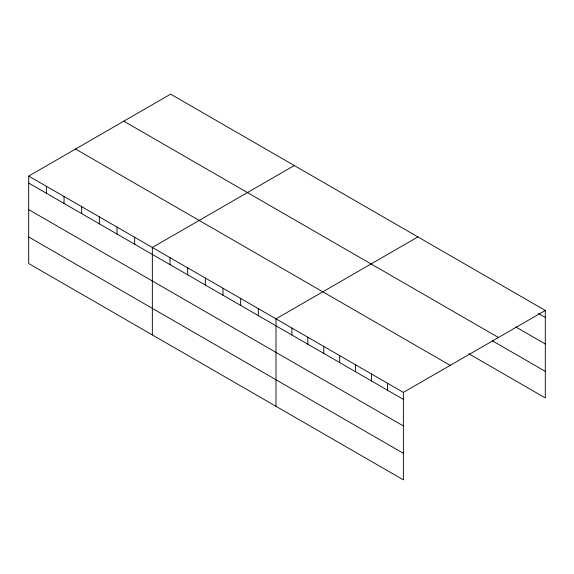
<?xml version="1.0" encoding="UTF-8"?>
<svg xmlns="http://www.w3.org/2000/svg" width="574" height="574" viewBox="0 0 574 574"><rect width="100%" height="100%" fill="white"/><g stroke="black" fill="none" stroke-linecap="round" stroke-linejoin="round"><path stroke-width="0.86" d="M403.379 425.93L403.379 392.401L28.7 176.082L28.7 263.538L403.379 479.857L403.379 425.93L28.7 209.61M468.714 353.706L545.3 397.918L545.3 310.462L170.622 94.143L28.7 176.082M294.268 165.527L152.347 247.466L152.347 334.922M417.908 236.911L275.986 318.85L275.986 406.306M403.379 392.401L545.3 310.462M538.477 313.49L545.3 317.429M515.725 326.922L545.3 343.991M123.79 121.179L498.469 337.498M492.219 340.712L545.3 371.356M75.531 149.039L450.21 365.358M28.7 183.049L403.379 399.368M28.7 236.976L403.379 453.295M387.457 383.202L387.457 390.176M371.529 374.011L371.529 380.978M355.607 364.82L355.607 371.787M339.686 355.622L339.686 362.596M323.758 346.431L323.758 353.397M307.836 337.239L307.836 344.206M291.915 328.041L291.915 335.015M258.322 308.654L258.322 315.621M240.664 298.451L240.664 305.425M222.999 288.256L222.999 295.223M205.334 278.06L205.334 285.027M187.669 267.857L187.669 274.831M170.004 257.661L170.004 264.628M134.682 237.27L134.682 244.237M117.017 227.067L117.017 234.041M99.352 216.872L99.352 223.838M81.687 206.676L81.687 213.643M64.03 196.473L64.03 203.447M46.365 186.277L46.365 193.244"/></g></svg>
